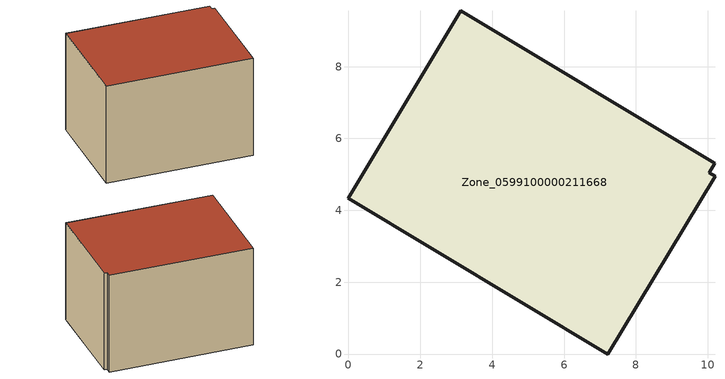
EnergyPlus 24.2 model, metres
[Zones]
Zone_0599100000211668
 floor ground (C_G): 0,4.34 3.13,9.55 10.2,5.31 10.05,5.04 10.2,4.95 7.22,0 z0
 wall outside (C_F): 3.13,9.55 0,4.34 7.22,0 10.2,4.95 10.05,5.04 10.2,5.31 3.13,9.55 z0:5.96
 roof outside (C_R): 0,4.34 7.22,0 10.2,4.95 10.05,5.04 10.2,5.31 3.13,9.55 z5.96
[BUILDING]
Pand.0599100000211668: North Axis=0; Terrain=City; Loads Convergence Tolerance Value=0.04; Temperature Convergence Tolerance Value=0.4; Solar Distribution=FullExterior; Maximum Number of Warmup Days=25; Minimum Number of Warmup Days=1
[Site:Location]
Rotterdam.The.Hague.AP_ZH_NLD Design_Conditions: Latitude=51.96; Longitude=4.45; Time Zone=1; Elevation=-4.5
[SITE:GROUNDTEMPERATURE:BUILDINGSURFACE]
18, 18, 18, 18, 18, 18, 18, 18, 18, 18, 18, 18
[MATERIAL] Thermal Absorptance=0.9; Solar Absorptance=0.7; Visible Absorptance=0.7
Name | Roughness | Thickness | Conductivity | Density | Specific Heat
G.TI.1965-1974 | MediumSmooth | 0.15 | 0.882353 | 540 | 1210
F.TI.1965-1974 | Rough | 0.3 | 0.697674 | 1920 | 840
R.TI.1965-1974 | MediumRough | 0.2 | 0.232558 | 1500 | 1000
[CONSTRUCTION]
C_G: G.TI.1965-1974
C_F: F.TI.1965-1974
C_R: R.TI.1965-1974
[ZONE]
Zone_0599100000211668: Type=1; Multiplier=1; Ceiling Height=Autocalculate; Volume=Autocalculate; Floor Area=autocalculate; Part of Total Floor Area=Yes
[ZONEINFILTRATION:DESIGNFLOWRATE]
Infil_Zone_0599100000211668: Zone or ZoneList or Space or SpaceList=Zone_0599100000211668; Schedule=AlwaysOn; Design Flow Rate Calculation Method=Flow/Area; Flow Rate per Floor Area=0.003; Constant Term Coefficient=1; Temperature Term Coefficient=0; Velocity Term Coefficient=0; Velocity Squared Term Coefficient=0
[HVACTEMPLATE:ZONE:IDEALLOADSAIRSYSTEM]
Zone_0599100000211668: Maximum Heating Supply Air Temperature=50; Minimum Cooling Supply Air Temperature=13; Maximum Heating Supply Air Humidity Ratio=0.0156; Minimum Cooling Supply Air Humidity Ratio=0.0077; Heating Limit=NoLimit; Cooling Limit=NoLimit; Dehumidification Control Type=ConstantSensibleHeatRatio; Cooling Sensible Heat Ratio=0.7; Dehumidification Setpoint=60; Humidification Control Type=None; Humidification Setpoint=30; Outdoor Air Method=None; Outdoor Air Flow Rate per Person=0.00944; Outdoor Air Flow Rate per Zone Floor Area=0; Outdoor Air Flow Rate per Zone=0; Demand Controlled Ventilation Type=None; Outdoor Air Economizer Type=NoEconomizer; Heat Recovery Type=None; Sensible Heat Recovery Effectiveness=0.7; Latent Heat Recovery Effectiveness=0.65
[ZONECONTROL:THERMOSTAT]
ThermostatControl_Zone_0599100000211668: Zone or ZoneList=Zone_0599100000211668; Control Type Schedule=DualSetpointControlType; Control 1=Thermostat_Zone_0599100000211668; Temperature Difference Between Cutout And Setpoint=0
[THERMOSTATSETPOINT:DUALSETPOINT]
Thermostat_Zone_0599100000211668: Heating Setpoint Temperature Schedule=HeatingSetpoint_Zone_0599100000211668; Cooling Setpoint Temperature Schedule=CoolingSetpoint_Zone_0599100000211668
[SCHEDULE:COMPACT]
HeatingSetpoint_Zone_0599100000211668: Through: 12/31, For: AllDays, Until: 24:00, 21
CoolingSetpoint_Zone_0599100000211668: Through: 12/31, For: AllDays, Until: 24:00, 24
DualSetpointControlType: Through: 12/31, For: AllDays, Until: 24:00, 4
AlwaysOn: Through: 12/31, For: AllDays, Until: 24:00, 1
